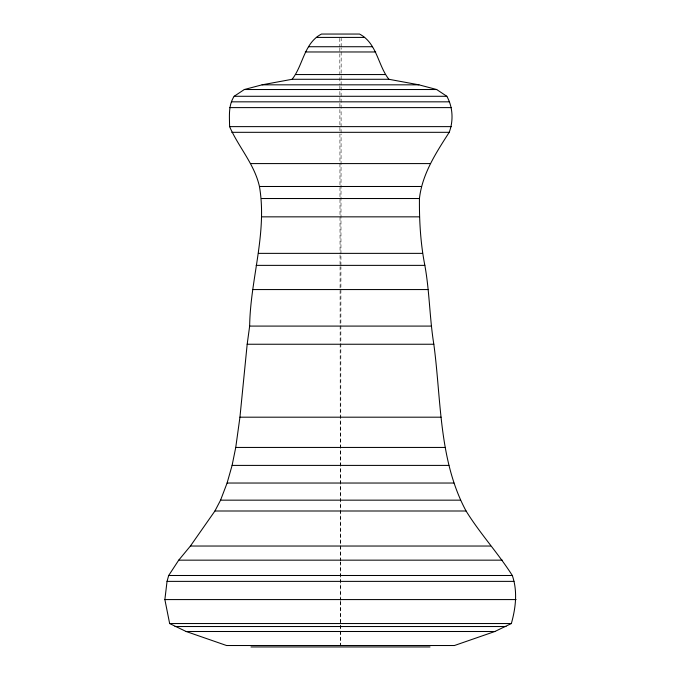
<?xml version="1.0" encoding="UTF-8"?>
<svg xmlns="http://www.w3.org/2000/svg" width="681" height="681" viewBox="0 0 681 681"><rect width="100%" height="100%" fill="white"/><g stroke="black" fill="none" stroke-linecap="round" stroke-linejoin="round"><path stroke-width="0.51" stroke-dasharray="3.4 2.55" d="M340.551 600.216L340.594 561.97M340.602 560.914L340.934 266.68M340.934 265.616L340.951 254.992M340.951 253.928L341.087 133.902M341.087 132.838L341.113 109.471M341.113 108.407L341.13 91.407M341.138 90.352L341.138 86.095M341.138 85.04L341.181 47.857M341.181 46.793L341.198 38.298M339.802 38.298L339.819 46.793M339.819 47.857L339.862 85.04M339.862 86.095L339.862 90.352M339.87 91.407L339.887 108.407M339.887 109.471L339.913 132.838M339.913 133.902L340.049 253.928M340.049 254.992L340.066 265.616M340.066 266.68L340.398 560.914M340.406 561.97L340.449 600.216M340.551 601.272L340.5 644.822L340.449 601.272"/><path stroke-width="1.02" d="M249.655 326.088C250.242 279.465 267.437 233.098 259.444 186.492C254.456 164.112 238.52 147.096 229.599 126.623C229.488 116.264 228.203 105.41 234.162 96.285L244.334 89.517L262.066 84.827L292.115 79.285L388.885 79.285L418.934 84.827L436.666 89.517L446.838 96.285C452.925 107.07 453.563 120.929 449.213 132.318C436.129 152.706 422.22 173.859 419.445 198.52C419.232 220.874 420.543 243.415 424.85 265.369C429.583 291.468 429.583 318.087 433.823 344.245C441.348 399.883 438.675 460.101 466.076 510.997C480.045 533.589 498.109 553.142 512.316 575.496C517.722 591.261 515.764 607.793 511.354 623.541L494.857 631.5L454.431 645.52L226.569 645.52L186.143 631.5L169.646 623.541L164.87 599.578L167.041 581.378L168.684 575.496L178.72 560.157L190.408 546.034L214.924 510.997L220.567 500.16L227.096 483.033L232.093 465.404L235.745 447.443L239.942 417.189L247.177 344.245L249.655 326.088L431.345 326.088M292.115 79.285C303.198 65.282 303.939 43.192 321.466 34.05L359.534 34.05C377.061 43.192 377.802 65.282 388.885 79.285M316.359 37.412L364.641 37.412M308.45 46.725L372.55 46.725M305.318 51.969L375.682 51.969M295.98 74.552L385.02 74.552M262.066 84.827L418.934 84.827M244.334 89.517L436.666 89.517M234.162 96.285L446.838 96.285M231.591 101.835L449.409 101.835M229.599 107.607L451.401 107.607M229.599 126.623L451.401 126.623M231.787 132.318L449.213 132.318M250.94 163.585L430.06 163.585M259.444 186.492L421.556 186.492M261.555 198.52L419.445 198.52M261.555 216.847L419.445 216.847M258.44 253.366L422.56 253.366M256.15 265.369L424.85 265.369M252.728 289.561L428.272 289.561M247.177 344.245L433.823 344.245M239.942 417.189L441.058 417.189M235.745 447.443L445.255 447.443M232.093 465.404L448.907 465.404M227.096 483.033L453.904 483.033M220.567 500.16L460.433 500.16M214.924 510.997L466.076 510.997M190.408 546.034L490.592 546.034M178.72 560.157L502.28 560.157M168.684 575.496L512.316 575.496M167.041 581.378L513.959 581.378M164.87 599.578L516.13 599.578M169.646 623.541L511.354 623.541M174.974 626.529L506.026 626.529M186.143 631.5L494.857 631.5M250.974 646.95L430.026 646.95"/></g></svg>
